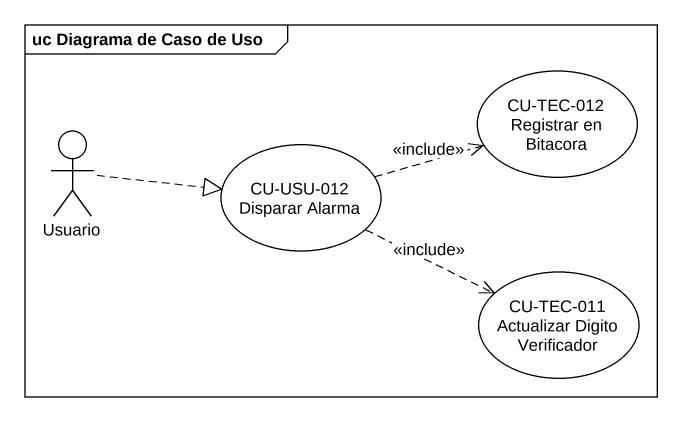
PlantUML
@startuml
mainframe uc Diagrama de Caso de Uso
usecase "CU-TEC-012 Registrar en Bitacora" as CU_TEC_012_Registrar_en
actor Usuario
usecase "CU-USU-012 Disparar Alarma" as CU_USU_012_Disparar_Alarma
usecase "CU-TEC-011 Actualizar Digito Verificador" as CU_TEC_011_Actualizar
Usuario .right.|> CU_USU_012_Disparar_Alarma
CU_USU_012_Disparar_Alarma .right.> CU_TEC_012_Registrar_en : <<include>>
CU_USU_012_Disparar_Alarma .right.> CU_TEC_011_Actualizar : <<include>>
@enduml
